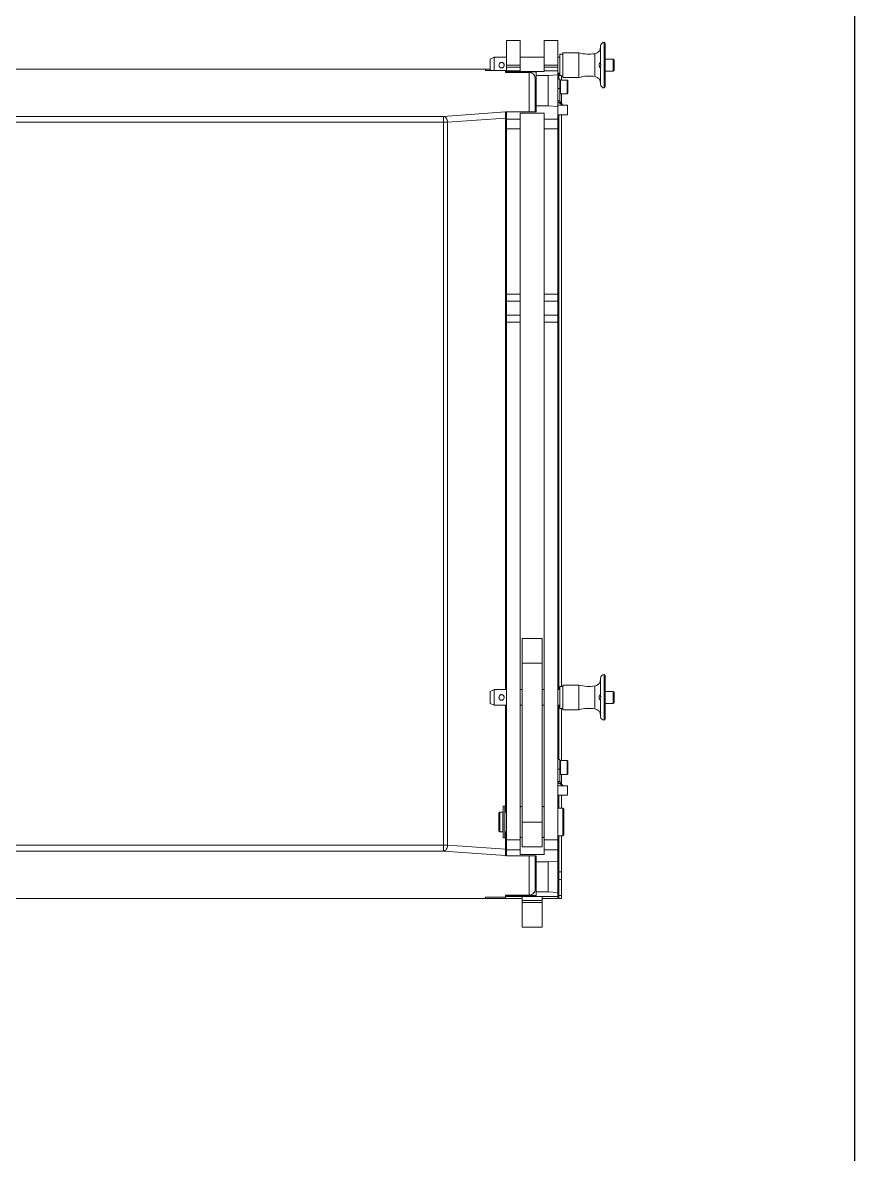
# Model space of a CAD drawing. Header units: millimetres. Extents: x 0 to 2525, y 0 to 1785.
# Drawn here: x 2105 to 2525, y 893 to 1463 of the extents above; entities that cross this region are included whole.
import ezdxf

# ---------------------------------------------------------------- set-up
doc = ezdxf.new("R2010")
doc.units = ezdxf.units.MM
doc.header["$LTSCALE"] = 0.1
doc.layers.get('0').update_dxf_attribs({"lineweight": 13})
doc.layers.add('图框', color=7, linetype='Continuous')

# ---------------------------------------------------------------- blocks, each defined once
blk = doc.blocks.new('A4-H')
at = {"layer": '图框'}
blk.add_lwpolyline([(0, 210.021), (297, 210.021), (297, 0), (0, 0)], close=True, dxfattribs=at)

msp = doc.modelspace()

# ---------------------------------------------------------------- linework, layer by layer
at = {"lineweight": 9}
for p, q in [((2356.12, 1454.1), (2349.12, 1454.1)), ((2349.12, 1437.9), (2349.12, 1454.1)), ((2356.12, 1438.45), (2356.12, 1454.1)), ((2375.12, 1454.1), (2368.12, 1454.1)), ((2368.12, 1438.45), (2368.12, 1454.1)), ((2375.12, 1021.6), (2375.12, 1454.1)), ((2396.62, 1451.3), (2396.62, 1442.56)), ((2398.42, 1430.1), (2398.42, 1453.1)), ((2398.92, 1452.6), (2398.92, 1430.6)), ((2340.92, 1444.58), (2342.92, 1445.58)), ((2340.92, 1438.94), (2340.92, 1444.58)), ((2342.92, 1445.58), (2349.12, 1445.58)), ((2342.92, 1438.94), (2342.92, 1445.58)), ((2356.12, 1445.58), (2368.12, 1445.58)), ((2375.12, 1445.58), (2376.12, 1445.58)), ((2376.12, 1447.18), (2377.62, 1447.18)), ((2376.12, 1436.41), (2376.12, 1447.18)), ((2377.62, 1447.85), (2385.62, 1447.85)), ((2377.62, 1435.35), (2377.62, 1447.85)), ((2385.62, 1435.35), (2385.62, 1447.85)), ((2393.72, 1435.83), (2393.72, 1447.36)), ((2398.92, 1444.6), (2402.92, 1444.6)), ((2402.92, 1438.6), (2402.92, 1444.6)), ((2402.92, 1444.6), (2403.42, 1444.1)), ((2403.42, 1439.1), (2403.42, 1444.1)), ((2340.92, 1439.6), (1700.32, 1439.6)), ((2338.62, 1439.6), (2338.62, 1438.94)), ((2348.62, 1438.94), (2338.62, 1438.94)), ((2348.62, 1437.9), (2348.62, 1438.94)), ((2360.62, 1437.9), (2348.62, 1437.9)), ((2349.12, 1441.6), (2356.12, 1441.6)), ((2349.12, 1440.66), (2356.12, 1440.66)), ((2349.12, 1438.66), (2356.12, 1438.66)), ((2351.12, 1438.16), (2364.12, 1438.16)), ((2351.12, 1438.16), (2351.12, 1437.9)), ((2356.12, 1438.45), (2368.12, 1438.45)), ((2360.62, 1437.9), (2360.62, 1418.09)), ((2364.12, 1418.09), (2364.12, 1438.16)), ((2368.12, 1441.6), (2375.12, 1441.6)), ((2368.12, 1440.66), (2375.12, 1440.66)), ((2368.12, 1438.66), (2375.12, 1438.66)), ((2375.12, 1437.62), (2376.12, 1437.62)), ((2375.62, 1434.6), (2375.62, 1437.62)), ((2396.62, 1440.64), (2396.62, 1431.9)), ((2398.92, 1438.6), (2402.92, 1438.6)), ((2402.92, 1438.6), (2403.42, 1439.1)), ((2363.62, 1434.9), (2363.62, 1418.09)), ((2364.12, 1436.35), (2370.12, 1436.35)), ((2375.12, 1436.7), (2370.12, 1436.35)), ((2370.12, 1421.1), (2370.12, 1436.35)), ((2375.12, 1434.6), (2376.12, 1434.6)), ((2376.82, 1436.41), (2375.62, 1436.41)), ((2376.12, 1434.6), (2376.12, 1423.6)), ((2376.42, 1434.08), (2379.73, 1434.08)), ((2376.42, 1434.08), (2376.42, 1427.12)), ((2376.82, 1436.41), (2376.82, 1434.08)), ((2376.82, 1436.02), (2377.62, 1436.02)), ((2377.62, 1435.35), (2385.62, 1435.35)), ((2379.73, 1434.08), (2379.73, 1427.12)), ((2380.03, 1433.78), (2380.03, 1427.42)), ((2375.12, 1429.77), (2376.12, 1429.77)), ((2376.42, 1427.12), (2379.73, 1427.12)), ((2376.82, 1427.12), (2376.82, 1422.32)), ((2370.12, 1421.1), (2364.12, 1421.1)), ((2375.12, 1420.75), (2370.12, 1421.1)), ((2375.12, 1423.6), (2376.12, 1423.6)), ((2375.12, 1421.4), (2377.57, 1421.4)), ((2376.12, 1423.6), (2376.13, 1423.44)), ((2380, 1421.4), (2377.75, 1421.4)), ((2380, 1421.4), (2380, 1416.6)), ((2317.37, 1415.79), (1723.86, 1415.79)), ((2348.62, 1418), (2317.37, 1415.79)), ((2317.37, 1415.79), (2317.37, 1045.4)), ((2348.62, 1414.86), (2319.5, 1412.8)), ((2348.62, 1418.07), (2349.12, 1418.07)), ((2348.62, 1126.88), (2348.62, 1418.07)), ((2349.12, 1043.24), (2349.12, 1417.95)), ((2351.12, 1418.09), (2364.12, 1418.09)), ((2356.12, 1417.46), (2368.12, 1417.46)), ((2356.12, 1043.73), (2356.12, 1417.46)), ((2368.12, 1043.73), (2368.12, 1417.46)), ((2380, 1416.6), (2375.12, 1416.6)), ((2375.62, 1416.6), (2375.62, 1126.88)), ((2376.82, 1416.6), (2376.82, 1128.48)), ((1721.74, 1412.8), (2319.5, 1412.8)), ((2319.5, 1412.8), (2319.5, 1048.39)), ((2356.12, 1414.43), (2349.12, 1414.43)), ((2356.12, 1409.44), (2349.12, 1409.44)), ((2375.12, 1414.43), (2368.12, 1414.43)), ((2375.12, 1409.44), (2368.12, 1409.44)), ((2349.12, 1326.17), (2356.12, 1326.17)), ((2368.12, 1326.17), (2375.12, 1326.17)), ((2349.12, 1322.63), (2356.12, 1322.63)), ((2368.12, 1322.63), (2375.12, 1322.63)), ((2349.12, 1315.56), (2356.12, 1315.56)), ((2349.12, 1312.03), (2356.12, 1312.03)), ((2368.12, 1315.56), (2375.12, 1315.56)), ((2368.12, 1312.03), (2375.12, 1312.03)), ((2357.12, 1152.6), (2367.12, 1152.6)), ((2357.12, 1152.6), (2357.12, 1047.6)), ((2367.12, 1152.6), (2367.12, 1047.6)), ((2357.12, 1140.1), (2367.12, 1140.1)), ((2396.62, 1132.6), (2396.62, 1123.86)), ((2398.42, 1111.4), (2398.42, 1134.4)), ((2398.92, 1133.9), (2398.92, 1111.9)), ((2340.92, 1125.88), (2342.92, 1126.88)), ((2340.92, 1119.92), (2340.92, 1125.88)), ((2342.92, 1126.88), (2349.12, 1126.88)), ((2342.92, 1118.92), (2342.92, 1126.88)), ((2356.12, 1126.88), (2357.12, 1126.88)), ((2367.12, 1126.88), (2368.12, 1126.88)), ((2375.12, 1126.88), (2376.12, 1126.88)), ((2376.12, 1128.48), (2377.62, 1128.48)), ((2376.12, 1117.32), (2376.12, 1128.48)), ((2377.62, 1129.15), (2385.62, 1129.15)), ((2377.62, 1116.65), (2377.62, 1129.15)), ((2385.62, 1116.65), (2385.62, 1129.15)), ((2393.72, 1117.13), (2393.72, 1128.66)), ((2398.92, 1125.9), (2402.92, 1125.9)), ((2402.92, 1125.9), (2403.42, 1125.4)), ((2402.92, 1119.9), (2402.92, 1125.9)), ((2403.42, 1120.4), (2403.42, 1125.4)), ((2340.92, 1119.92), (2342.92, 1118.92)), ((2342.92, 1118.92), (2349.12, 1118.92)), ((2348.62, 1065.1), (2348.62, 1118.92)), ((2356.12, 1118.92), (2357.12, 1118.92)), ((2367.12, 1118.92), (2368.12, 1118.92)), ((2375.12, 1118.92), (2376.12, 1118.92)), ((2375.62, 1118.92), (2375.62, 1091.6)), ((2396.62, 1121.94), (2396.62, 1113.2)), ((2398.92, 1119.9), (2402.92, 1119.9)), ((2402.92, 1119.9), (2403.42, 1120.4)), ((2376.12, 1117.32), (2377.62, 1117.32)), ((2376.82, 1117.32), (2376.82, 1091.08)), ((2377.62, 1116.65), (2385.62, 1116.65)), ((2375.12, 1091.6), (2376.12, 1091.6)), ((2376.12, 1091.6), (2376.12, 1080.6)), ((2376.42, 1091.08), (2379.73, 1091.08)), ((2376.42, 1091.08), (2376.42, 1084.12)), ((2379.73, 1091.08), (2379.73, 1084.12)), ((2380.03, 1090.78), (2380.03, 1084.42)), ((2375.12, 1086.77), (2376.12, 1086.77)), ((2376.42, 1084.12), (2379.73, 1084.12)), ((2376.82, 1084.12), (2376.82, 1079.32)), ((2375.12, 1080.6), (2376.12, 1080.6)), ((2375.12, 1078.4), (2377.57, 1078.4)), ((2376.12, 1080.6), (2376.13, 1080.44)), ((2380, 1078.4), (2377.75, 1078.4)), ((2380, 1078.4), (2380, 1073.6)), ((2380, 1073.6), (2375.12, 1073.6)), ((2375.62, 1073.6), (2375.62, 1067.1)), ((2376.82, 1073.6), (2376.82, 1067.1)), ((2347.42, 1068.1), (2348.32, 1068.1)), ((2347.42, 1052.1), (2347.42, 1068.1)), ((2348.32, 1068.1), (2348.32, 1052.1)), ((2375.12, 1067.1), (2377.62, 1067.1)), ((2378.12, 1066.6), (2377.62, 1067.1)), ((2377.62, 1053.1), (2377.62, 1067.1)), ((2345.32, 1064.6), (2345.82, 1065.1)), ((2345.32, 1055.6), (2345.32, 1064.6)), ((2345.82, 1065.1), (2347.32, 1065.1)), ((2345.82, 1055.1), (2345.82, 1065.1)), ((2347.32, 1055.1), (2347.32, 1065.1)), ((2347.32, 1064.1), (2347.42, 1064.1)), ((2348.32, 1065.1), (2349.12, 1065.1)), ((2378.12, 1053.6), (2378.12, 1066.6)), ((2345.32, 1055.6), (2345.82, 1055.1)), ((2347.32, 1056.1), (2347.42, 1056.1)), ((2357.12, 1060.1), (2367.12, 1060.1)), ((2345.82, 1055.1), (2347.32, 1055.1)), ((2347.42, 1052.1), (2348.32, 1052.1)), ((2348.32, 1055.1), (2349.12, 1055.1)), ((2348.62, 1043.13), (2348.62, 1055.1)), ((2356.12, 1051.05), (2349.12, 1051.05)), ((2375.12, 1051.05), (2368.12, 1051.05)), ((2375.12, 1053.1), (2377.62, 1053.1)), ((2375.62, 1021.6), (2375.62, 1053.1)), ((2376.82, 1053.1), (2376.82, 1031.07)), ((2378.12, 1053.6), (2377.62, 1053.1)), ((1721.74, 1048.39), (2319.5, 1048.39)), ((1723.86, 1045.4), (2317.37, 1045.4)), ((2317.37, 1045.4), (2348.62, 1043.19)), ((2319.5, 1048.39), (2348.62, 1046.34)), ((2356.12, 1046.06), (2349.12, 1046.06)), ((2357.12, 1047.6), (2367.12, 1047.6)), ((2375.12, 1046.06), (2368.12, 1046.06)), ((2348.62, 1043.13), (2349.12, 1043.13)), ((2351.12, 1043.1), (2364.12, 1043.1)), ((2356.12, 1043.73), (2368.12, 1043.73)), ((2360.62, 1043.1), (2360.62, 1023.29)), ((2363.62, 1043.1), (2363.62, 1026.3)), ((2364.12, 1023.03), (2364.12, 1043.1)), ((2370.12, 1040.1), (2364.12, 1040.1)), ((2370.12, 1040.1), (2375.12, 1040.45)), ((2370.12, 1024.85), (2370.12, 1040.1)), ((2375.62, 1035.07), (2376.82, 1035.07)), ((2375.62, 1031.07), (2376.82, 1031.07)), ((2376.82, 1031.07), (2376.82, 1021.6)), ((1684.12, 1021.6), (2357.12, 1021.6)), ((2348.62, 1022.25), (2338.62, 1022.25)), ((2338.62, 1021.6), (2338.62, 1022.25)), ((2360.62, 1023.29), (2348.62, 1023.29)), ((2348.62, 1023.29), (2348.62, 1021.6)), ((2349.12, 1022.59), (2349.12, 1023.29)), ((2357.12, 1022.6), (2349.12, 1022.6)), ((2349.12, 1022.59), (2357.12, 1022.59)), ((2351.12, 1023.29), (2351.12, 1023.03)), ((2351.12, 1023.03), (2364.12, 1023.03)), ((2357.12, 1022.59), (2357.12, 1022.6)), ((2357.12, 1022.53), (2367.12, 1022.53)), ((2357.12, 1007.1), (2357.12, 1022.53)), ((2364.12, 1024.85), (2370.12, 1024.85)), ((2375.12, 1022.6), (2367.12, 1022.6)), ((2367.12, 1022.59), (2375.12, 1022.59)), ((2367.12, 1007.1), (2367.12, 1022.53)), ((2367.12, 1021.6), (2375.12, 1021.6)), ((2370.12, 1024.85), (2375.12, 1024.5)), ((2376.82, 1023.1), (2375.62, 1023.1)), ((2376.82, 1021.6), (2375.62, 1021.6)), ((2357.12, 1020.53), (2367.12, 1020.53)), ((2357.12, 1019.6), (2367.12, 1019.6)), ((2367.12, 1007.1), (2357.12, 1007.1))]:
    msp.add_line(p, q, dxfattribs=at)
for centre, radius, start, end in [((2393.12, 1450.81), 3.5, 280.0027, 0), ((2398.42, 1451.3), 1.8, 90, 180), ((2398.42, 1452.6), 0.5, 0, 90), ((2390.69, 1464.6), 17.5, 253.165, 280.0027), ((2376.42, 1433.78), 0.3, 90, 180), ((2379.73, 1433.78), 0.3, 0, 90), ((2390.69, 1418.6), 17.5, 79.9973, 106.835), ((2393.12, 1432.38), 3.5, 0, 79.9973), ((2398.42, 1431.9), 1.8, 180, 270), ((2376.42, 1427.42), 0.3, 180, 270), ((2379.73, 1427.42), 0.3, 270, 0), ((2398.42, 1430.6), 0.5, 270, 0), ((2377.75, 1421.9), 0.502, 231.8218, 265.2209), ((2377.75, 1421.9), 0.507, 265.19, 270.0002), ((2377.84, 1421.9), 0.503, 256.3073, 258.343), ((2377.84, 1421.9), 0.507, 258.3471, 259.4715), ((2377.85, 1421.92), 0.522, 259.4723, 260.736), ((2377.85, 1421.95), 0.549, 260.7491, 263.5242), ((2377.85, 1421.97), 0.577, 263.5118, 264.7849), ((2393.12, 1132.11), 3.5, 280.0027, 0), ((2398.42, 1132.6), 1.8, 90, 180), ((2398.42, 1133.9), 0.5, 0, 90), ((2390.69, 1145.9), 17.5, 253.165, 280.0027), ((2390.69, 1099.9), 17.5, 79.9973, 106.835), ((2393.12, 1113.68), 3.5, 0, 79.9973), ((2398.42, 1113.2), 1.8, 180, 270), ((2398.42, 1111.9), 0.5, 270, 0), ((2376.42, 1090.78), 0.3, 90, 180), ((2379.73, 1090.78), 0.3, 0, 90), ((2376.42, 1084.42), 0.3, 180, 270), ((2379.73, 1084.42), 0.3, 270, 0), ((2377.75, 1078.9), 0.502, 231.8218, 265.2209), ((2377.75, 1078.9), 0.507, 265.19, 270.0002), ((2377.84, 1078.9), 0.503, 256.3073, 258.343), ((2377.84, 1078.9), 0.507, 258.3471, 259.4715), ((2377.85, 1078.92), 0.522, 259.4723, 260.736), ((2377.85, 1078.95), 0.549, 260.7491, 263.5242), ((2377.85, 1078.97), 0.577, 263.5118, 264.7849), ((2356.92, 1067), 1, 78.3502, 143.8205), ((2367.32, 1067), 1, 36.1795, 101.6498), ((2356.92, 1053.2), 1, 216.1795, 281.6498), ((2367.32, 1053.2), 1, 258.3502, 323.8205)]:
    msp.add_arc(centre, radius, start, end, dxfattribs=at)
for centre, major_axis, ratio, start_param, end_param in [((2351.12, 1438.3), (2, 0), 0.069927, -3.141593, -1.570796), ((2360.62, 1434.9), (0, 3.01), 0.997518, -1.570796, 0), ((2351.12, 1417.95), (2, 0), 0.069927, 1.570796, 3.141593), ((2351.12, 1043.24), (2, 0), 0.069927, -3.141593, -1.570796), ((2351.12, 1022.89), (2, 0), 0.069927, 1.570796, 3.141593), ((2360.62, 1026.3), (0, 3.01), 0.997518, -3.141593, -1.570796)]:
    msp.add_ellipse(centre, major_axis=major_axis, ratio=ratio, start_param=start_param, end_param=end_param, dxfattribs=at)
for points, knots in [([(2347.95, 1441.6), (2347.95, 1441.77), (2347.9, 1442.13), (2347.67, 1442.52), (2347.41, 1442.76), (2347.19, 1442.9), (2346.93, 1442.99), (2346.67, 1443.02), (2346.4, 1442.99), (2346.15, 1442.9), (2345.92, 1442.76), (2345.66, 1442.52), (2345.44, 1442.13), (2345.38, 1441.77), (2345.38, 1441.6)], [0, 0, 0, 0, 0.125615, 0.249729, 0.311802, 0.374114, 0.436875, 0.499999, 0.563124, 0.625885, 0.688197, 0.75027, 0.874385, 1, 1, 1, 1]), ([(2345.38, 1441.6), (2345.38, 1441.42), (2345.44, 1441.06), (2345.66, 1440.67), (2345.92, 1440.43), (2346.15, 1440.29), (2346.4, 1440.21), (2346.67, 1440.18), (2346.93, 1440.21), (2347.19, 1440.29), (2347.41, 1440.43), (2347.67, 1440.67), (2347.9, 1441.06), (2347.95, 1441.42), (2347.95, 1441.6)], [0, 0, 0, 0, 0.125615, 0.249729, 0.311802, 0.374114, 0.436875, 0.499999, 0.563124, 0.625885, 0.688197, 0.75027, 0.874385, 1, 1, 1, 1]), ([(2395.83, 1441.6), (2395.83, 1441.7), (2395.85, 1441.9), (2395.93, 1442.18), (2396.05, 1442.44), (2396.17, 1442.65), (2396.29, 1442.83), (2396.39, 1442.95), (2396.46, 1443.03), (2396.5, 1443.06), (2396.53, 1443.09), (2396.56, 1443.1), (2396.57, 1443.1)], [0, 0, 0, 0, 0.178368, 0.35002, 0.510405, 0.655925, 0.782461, 0.884916, 0.925441, 0.958079, 0.982675, 1, 1, 1, 1]), ([(2396.57, 1440.1), (2396.56, 1440.1), (2396.53, 1440.11), (2396.5, 1440.13), (2396.46, 1440.17), (2396.39, 1440.24), (2396.29, 1440.36), (2396.17, 1440.54), (2396.05, 1440.76), (2395.93, 1441.01), (2395.85, 1441.29), (2395.83, 1441.49), (2395.83, 1441.6)], [0, 0, 0, 0, 0.017326, 0.041922, 0.074563, 0.115091, 0.217567, 0.344131, 0.489679, 0.650066, 0.82169, 1, 1, 1, 1]), ([(2396.57, 1443.1), (2396.57, 1443.1), (2396.58, 1443.1), (2396.6, 1443.09), (2396.61, 1443.06), (2396.62, 1443.02), (2396.62, 1442.99), (2396.62, 1442.97)], [0, 0, 0, 0, 0.080596, 0.159369, 0.349998, 0.625449, 1, 1, 1, 1]), ([(2396.62, 1440.23), (2396.62, 1440.21), (2396.62, 1440.17), (2396.61, 1440.13), (2396.6, 1440.11), (2396.58, 1440.1), (2396.57, 1440.1), (2396.57, 1440.1)], [0, 0, 0, 0, 0.374551, 0.650001, 0.840631, 0.919404, 1, 1, 1, 1]), ([(2396.62, 1442.56), (2396.62, 1442.49), (2396.62, 1442.34), (2396.64, 1442.02), (2396.64, 1441.77), (2396.64, 1441.6)], [0, 0, 0, 0, 0.222437, 0.468279, 1, 1, 1, 1]), ([(2396.64, 1441.6), (2396.64, 1441.43), (2396.64, 1441.18), (2396.62, 1440.86), (2396.62, 1440.71), (2396.62, 1440.64)], [0, 0, 0, 0, 0.531724, 0.777566, 1, 1, 1, 1]), ([(2375.19, 1423.22), (2375.21, 1423.17), (2375.25, 1423.08), (2375.34, 1422.95), (2375.44, 1422.82), (2375.6, 1422.66), (2375.84, 1422.48), (2376.15, 1422.29), (2376.48, 1422.1), (2376.82, 1421.91), (2377.14, 1421.72), (2377.34, 1421.58), (2377.44, 1421.5)], [0, 0, 0, 0, 0.054065, 0.108814, 0.164989, 0.223021, 0.345042, 0.474143, 0.607668, 0.742151, 0.873982, 1, 1, 1, 1]), ([(2376.13, 1423.44), (2376.13, 1423.4), (2376.15, 1423.31), (2376.2, 1423.15), (2376.3, 1422.95), (2376.45, 1422.72), (2376.64, 1422.51), (2376.83, 1422.3), (2377.11, 1422.01), (2377.31, 1421.78), (2377.43, 1421.61)], [0, 0, 0, 0, 0.058211, 0.115599, 0.230667, 0.349274, 0.472757, 0.600778, 0.732167, 1, 1, 1, 1]), ([(2377.43, 1421.61), (2377.44, 1421.6), (2377.46, 1421.58), (2377.5, 1421.53), (2377.56, 1421.48), (2377.64, 1421.44), (2377.69, 1421.42), (2377.72, 1421.41)], [0, 0, 0, 0, 0.12458, 0.249615, 0.499955, 0.750312, 1, 1, 1, 1]), ([(2377.44, 1421.5), (2377.44, 1421.51), (2377.43, 1421.55), (2377.43, 1421.58), (2377.43, 1421.61)], [0, 0, 0, 0, 0.191653, 1, 1, 1, 1]), ([(2377.57, 1421.4), (2377.58, 1421.4), (2377.6, 1421.4), (2377.63, 1421.4), (2377.65, 1421.4), (2377.68, 1421.4), (2377.7, 1421.4), (2377.71, 1421.4)], [0, 0, 0, 0, 0.249988, 0.500105, 0.625083, 0.750448, 1, 1, 1, 1]), ([(2319.5, 1412.8), (2319.48, 1413.18), (2319.36, 1413.91), (2318.91, 1414.86), (2318.23, 1415.56), (2317.65, 1415.77), (2317.37, 1415.79)], [0, 0, 0, 0, 0.284521, 0.55214, 0.789985, 1, 1, 1, 1]), ([(2347.95, 1122.9), (2347.95, 1123.07), (2347.9, 1123.43), (2347.67, 1123.82), (2347.41, 1124.06), (2347.19, 1124.2), (2346.93, 1124.29), (2346.67, 1124.32), (2346.4, 1124.29), (2346.15, 1124.2), (2345.92, 1124.06), (2345.66, 1123.82), (2345.44, 1123.43), (2345.38, 1123.07), (2345.38, 1122.9)], [0, 0, 0, 0, 0.125615, 0.249729, 0.311802, 0.374114, 0.436875, 0.499999, 0.563124, 0.625885, 0.688197, 0.75027, 0.874385, 1, 1, 1, 1]), ([(2395.83, 1122.9), (2395.83, 1123), (2395.85, 1123.2), (2395.93, 1123.48), (2396.05, 1123.74), (2396.17, 1123.95), (2396.29, 1124.13), (2396.39, 1124.25), (2396.46, 1124.33), (2396.5, 1124.36), (2396.53, 1124.39), (2396.56, 1124.4), (2396.57, 1124.4)], [0, 0, 0, 0, 0.178368, 0.35002, 0.510405, 0.655925, 0.782461, 0.884916, 0.925441, 0.958079, 0.982675, 1, 1, 1, 1]), ([(2396.57, 1124.4), (2396.57, 1124.4), (2396.58, 1124.4), (2396.6, 1124.39), (2396.61, 1124.36), (2396.62, 1124.32), (2396.62, 1124.29), (2396.62, 1124.27)], [0, 0, 0, 0, 0.080596, 0.159369, 0.349998, 0.625449, 1, 1, 1, 1]), ([(2396.62, 1123.86), (2396.62, 1123.79), (2396.62, 1123.64), (2396.64, 1123.32), (2396.64, 1123.07), (2396.64, 1122.9)], [0, 0, 0, 0, 0.222437, 0.468279, 1, 1, 1, 1]), ([(2345.38, 1122.9), (2345.38, 1122.72), (2345.44, 1122.36), (2345.66, 1121.97), (2345.92, 1121.73), (2346.15, 1121.59), (2346.4, 1121.51), (2346.67, 1121.48), (2346.93, 1121.51), (2347.19, 1121.59), (2347.41, 1121.73), (2347.67, 1121.97), (2347.9, 1122.36), (2347.95, 1122.72), (2347.95, 1122.9)], [0, 0, 0, 0, 0.125615, 0.249729, 0.311802, 0.374114, 0.436875, 0.499999, 0.563124, 0.625885, 0.688197, 0.75027, 0.874385, 1, 1, 1, 1]), ([(2396.57, 1121.4), (2396.56, 1121.4), (2396.53, 1121.41), (2396.5, 1121.43), (2396.46, 1121.47), (2396.39, 1121.54), (2396.29, 1121.66), (2396.17, 1121.84), (2396.05, 1122.06), (2395.93, 1122.31), (2395.85, 1122.59), (2395.83, 1122.79), (2395.83, 1122.9)], [0, 0, 0, 0, 0.017326, 0.041922, 0.074563, 0.115091, 0.217567, 0.344131, 0.489679, 0.650066, 0.82169, 1, 1, 1, 1]), ([(2396.62, 1121.53), (2396.62, 1121.51), (2396.62, 1121.47), (2396.61, 1121.43), (2396.6, 1121.41), (2396.58, 1121.4), (2396.57, 1121.4), (2396.57, 1121.4)], [0, 0, 0, 0, 0.374551, 0.650001, 0.840631, 0.919404, 1, 1, 1, 1]), ([(2396.64, 1122.9), (2396.64, 1122.73), (2396.64, 1122.48), (2396.62, 1122.16), (2396.62, 1122.01), (2396.62, 1121.94)], [0, 0, 0, 0, 0.531724, 0.777566, 1, 1, 1, 1]), ([(2375.19, 1080.22), (2375.21, 1080.17), (2375.25, 1080.08), (2375.34, 1079.95), (2375.44, 1079.82), (2375.6, 1079.66), (2375.84, 1079.48), (2376.15, 1079.29), (2376.48, 1079.1), (2376.82, 1078.91), (2377.14, 1078.72), (2377.34, 1078.58), (2377.44, 1078.5)], [0, 0, 0, 0, 0.054065, 0.108814, 0.164989, 0.223021, 0.345042, 0.474143, 0.607668, 0.742151, 0.873982, 1, 1, 1, 1]), ([(2376.13, 1080.44), (2376.13, 1080.4), (2376.15, 1080.31), (2376.2, 1080.15), (2376.3, 1079.95), (2376.45, 1079.72), (2376.64, 1079.51), (2376.83, 1079.3), (2377.11, 1079.01), (2377.31, 1078.78), (2377.43, 1078.61)], [0, 0, 0, 0, 0.058211, 0.115599, 0.230667, 0.349274, 0.472757, 0.600778, 0.732167, 1, 1, 1, 1]), ([(2377.43, 1078.61), (2377.44, 1078.6), (2377.46, 1078.58), (2377.5, 1078.53), (2377.56, 1078.48), (2377.64, 1078.44), (2377.69, 1078.42), (2377.72, 1078.41)], [0, 0, 0, 0, 0.12458, 0.249615, 0.499955, 0.750312, 1, 1, 1, 1]), ([(2377.44, 1078.5), (2377.44, 1078.51), (2377.43, 1078.55), (2377.43, 1078.58), (2377.43, 1078.61)], [0, 0, 0, 0, 0.191653, 1, 1, 1, 1]), ([(2377.57, 1078.4), (2377.58, 1078.4), (2377.6, 1078.4), (2377.63, 1078.4), (2377.65, 1078.4), (2377.68, 1078.4), (2377.7, 1078.4), (2377.71, 1078.4)], [0, 0, 0, 0, 0.249988, 0.500105, 0.625083, 0.750448, 1, 1, 1, 1]), ([(2317.37, 1045.4), (2317.65, 1045.42), (2318.23, 1045.63), (2318.91, 1046.33), (2319.36, 1047.29), (2319.48, 1048.02), (2319.5, 1048.39)], [0, 0, 0, 0, 0.210039, 0.447889, 0.715491, 1, 1, 1, 1])]:
    msp.add_open_spline(points, degree=3, knots=knots, dxfattribs=at)

# ---------------------------------------------------------------- block references
at = {"layer": '图框', "xscale": 8.5, "yscale": 8.5, "zscale": 8.5}
msp.add_blockref('A4-H', (0, 0), dxfattribs=at)

doc.saveas('drawing.dxf')
